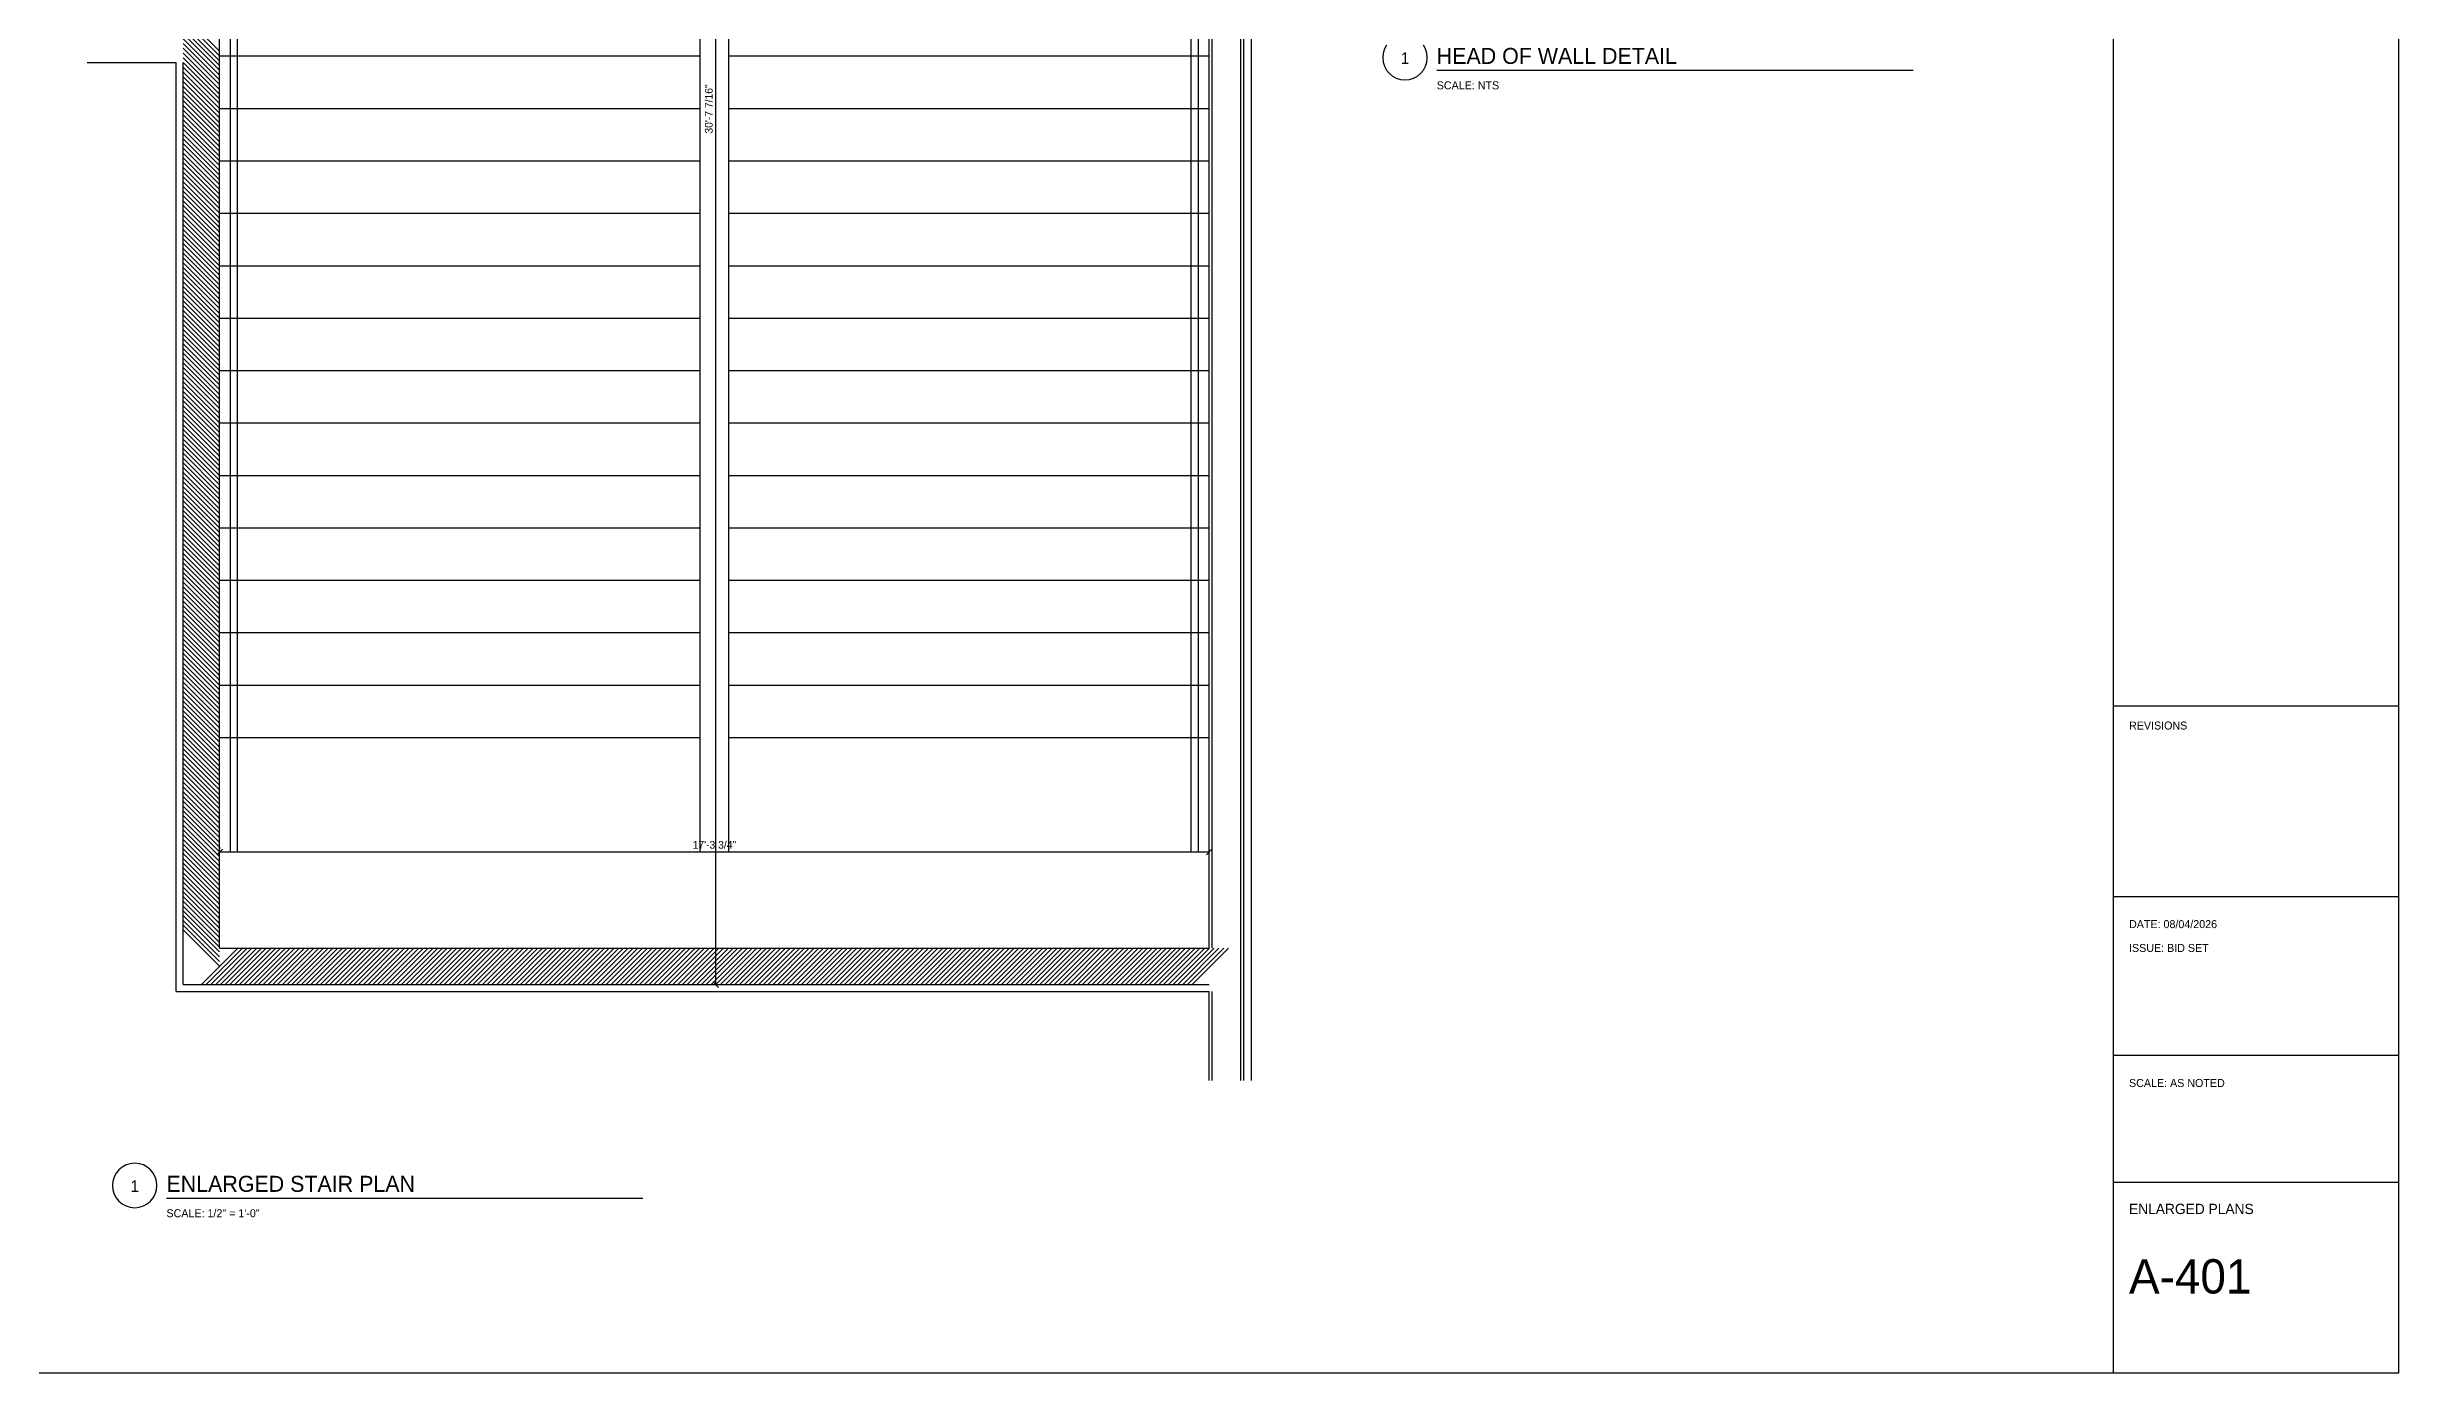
# Model space of a CAD drawing. Header units: inches. Extents: x 0.5 to 35.5, y 0.5 to 23.5.
# Drawn here: x 14.93 to 35.5, y 0.5 to 12.09 of the extents above; entities that cross this region are included whole.
import ezdxf
from ezdxf.enums import TextEntityAlignment as Align

# ---------------------------------------------------------------- set-up
doc = ezdxf.new("R2010")
doc.units = ezdxf.units.IN
for name, color, linetype in [('A-ANNO-DIMS', 6, 'CONTINUOUS'), ('A-ANNO-SYMB', 4, 'CONTINUOUS'), ('A-ANNO-TEXT', 7, 'CONTINUOUS'), ('A-FLOR-STRS', 3, 'CONTINUOUS'), ('A-WALL', 1, 'CONTINUOUS'), ('A-WALL-CMU', 1, 'CONTINUOUS'), ('A-WALL-PATT', 2, 'CONTINUOUS'), ('G-ANNO-TTLB', 5, 'CONTINUOUS')]:
    doc.layers.add(name, color=color, linetype=linetype)

msp = doc.modelspace()

# ---------------------------------------------------------------- linework, layer by layer
at = {"layer": 'A-ANNO-DIMS'}
for p, q in [((20.77778, 3.89556), (20.77778, 19.20556)), ((16.41323, 5.031), (16.46233, 5.08011)), ((16.43778, 5.08333), (16.43778, 5.09722)), ((16.43778, 5.05556), (25.09278, 5.05556)), ((25.06823, 5.031), (25.11733, 5.08011)), ((25.09278, 5.08333), (25.09278, 5.09722)), ((20.80233, 3.871), (20.75323, 3.92011)), ((20.75, 3.89556), (20.73611, 3.89556))]:
    msp.add_line(p, q, dxfattribs=at)
at = {"layer": 'A-ANNO-SYMB'}
for p, q in [((26.61506, 12.03919), (26.61111, 12)), ((26.61111, 12), (26.61506, 11.96081)), ((26.62639, 12.07569), (26.61506, 12.03919)), ((26.61506, 11.96081), (26.62639, 11.92431)), ((26.64432, 12.10872), (26.62639, 12.07569)), ((26.98472, 12.07569), (26.96679, 12.10872)), ((26.99605, 12.03919), (26.98472, 12.07569)), ((26.98472, 11.92431), (26.99605, 11.96081)), ((27, 12), (26.99605, 12.03919)), ((26.99605, 11.96081), (27, 12)), ((26.62639, 11.92431), (26.64432, 11.89128)), ((26.64432, 11.89128), (26.66806, 11.86251)), ((26.66806, 11.86251), (26.69684, 11.83876)), ((26.69684, 11.83876), (26.72987, 11.82084)), ((26.72987, 11.82084), (26.76637, 11.80951)), ((26.76637, 11.80951), (26.80556, 11.80556)), ((26.80556, 11.80556), (26.84474, 11.80951)), ((26.84474, 11.80951), (26.88124, 11.82084)), ((26.88124, 11.82084), (26.91427, 11.83876)), ((26.91427, 11.83876), (26.94305, 11.86251)), ((26.94305, 11.86251), (26.96679, 11.89128)), ((26.96679, 11.89128), (26.98472, 11.92431)), ((15.55695, 2.27638), (15.53321, 2.2476)), ((15.58573, 2.30013), (15.55695, 2.27638)), ((15.61876, 2.31805), (15.58573, 2.30013)), ((15.65526, 2.32938), (15.61876, 2.31805)), ((15.69444, 2.33333), (15.65526, 2.32938)), ((15.73363, 2.32938), (15.69444, 2.33333)), ((15.77013, 2.31805), (15.73363, 2.32938)), ((15.80316, 2.30013), (15.77013, 2.31805)), ((15.83194, 2.27638), (15.80316, 2.30013)), ((15.85568, 2.2476), (15.83194, 2.27638)), ((15.50395, 2.17808), (15.5, 2.13889)), ((15.5, 2.13889), (15.50395, 2.0997)), ((15.51528, 2.21458), (15.50395, 2.17808)), ((15.50395, 2.0997), (15.51528, 2.0632)), ((15.53321, 2.2476), (15.51528, 2.21458)), ((15.51528, 2.0632), (15.53321, 2.03017)), ((15.87361, 2.21458), (15.85568, 2.2476)), ((15.85568, 2.03017), (15.87361, 2.0632)), ((15.88494, 2.17808), (15.87361, 2.21458)), ((15.87361, 2.0632), (15.88494, 2.0997)), ((15.88889, 2.13889), (15.88494, 2.17808)), ((15.88494, 2.0997), (15.88889, 2.13889)), ((15.53321, 2.03017), (15.55695, 2.0014)), ((15.55695, 2.0014), (15.58573, 1.97765)), ((15.58573, 1.97765), (15.61876, 1.95972)), ((15.61876, 1.95972), (15.65526, 1.94839)), ((15.65526, 1.94839), (15.69444, 1.94444)), ((15.69444, 1.94444), (15.73363, 1.94839)), ((15.73363, 1.94839), (15.77013, 1.95972)), ((15.77013, 1.95972), (15.80316, 1.97765)), ((15.80316, 1.97765), (15.83194, 2.0014)), ((15.83194, 2.0014), (15.85568, 2.03017))]:
    msp.add_line(p, q, dxfattribs=at)
at = {"layer": 'A-ANNO-TEXT'}
for p, q in [((27.08333, 11.88889), (31.25, 11.88889)), ((15.97222, 2.02778), (20.13889, 2.02778))]:
    msp.add_line(p, q, dxfattribs=at)
at = {"layer": 'A-FLOR-STRS'}
for p, q in [((16.53153, 5.05556), (16.53153, 14.05556)), ((16.59403, 5.05556), (16.59403, 14.05556)), ((20.64028, 5.05556), (20.64028, 14.05556)), ((20.89028, 5.05556), (20.89028, 14.05556)), ((24.93653, 5.05556), (24.93653, 14.05556)), ((24.99903, 5.05556), (24.99903, 14.05556)), ((16.43778, 12.01389), (20.64028, 12.01389)), ((20.89028, 12.01389), (25.09278, 12.01389)), ((16.43778, 11.55556), (20.64028, 11.55556)), ((20.89028, 11.55556), (25.09278, 11.55556)), ((16.43778, 11.09722), (20.64028, 11.09722)), ((20.89028, 11.09722), (25.09278, 11.09722)), ((16.43778, 10.63889), (20.64028, 10.63889)), ((20.89028, 10.63889), (25.09278, 10.63889)), ((16.43778, 10.18056), (20.64028, 10.18056)), ((20.89028, 10.18056), (25.09278, 10.18056)), ((16.43778, 9.72222), (20.64028, 9.72222)), ((20.89028, 9.72222), (25.09278, 9.72222)), ((16.43778, 9.26389), (20.64028, 9.26389)), ((20.89028, 9.26389), (25.09278, 9.26389)), ((16.43778, 8.80556), (20.64028, 8.80556)), ((20.89028, 8.80556), (25.09278, 8.80556)), ((16.43778, 8.34722), (20.64028, 8.34722)), ((20.89028, 8.34722), (25.09278, 8.34722)), ((16.43778, 7.88889), (20.64028, 7.88889)), ((20.89028, 7.88889), (25.09278, 7.88889)), ((16.43778, 7.43056), (20.64028, 7.43056)), ((20.89028, 7.43056), (25.09278, 7.43056)), ((16.43778, 6.97222), (20.64028, 6.97222)), ((20.89028, 6.97222), (25.09278, 6.97222)), ((16.43778, 6.51389), (20.64028, 6.51389)), ((20.89028, 6.51389), (25.09278, 6.51389)), ((16.43778, 6.05556), (20.64028, 6.05556)), ((20.89028, 6.05556), (25.09278, 6.05556))]:
    msp.add_line(p, q, dxfattribs=at)
at = {"layer": 'A-WALL'}
for p, q in [((25.36892, 3.05556), (25.36892, 19.55816)), ((25.39497, 3.05556), (25.39497, 19.55816)), ((25.46267, 3.05556), (25.46267, 19.55816)), ((25.09288, 4.21441), (25.09288, 19.21962)), ((25.11892, 4.21441), (25.11892, 19.21962)), ((15.27778, 11.9566), (16.05642, 11.9566)), ((16.05642, 3.8342), (16.05642, 11.9566)), ((16.11892, 3.8967), (16.11892, 11.9566)), ((16.05642, 3.8342), (25.09288, 3.8342)), ((16.11892, 3.8967), (25.09288, 3.8967)), ((25.09288, 3.05556), (25.09288, 3.8342)), ((25.11892, 3.05556), (25.11892, 3.8342))]:
    msp.add_line(p, q, dxfattribs=at)
at = {"layer": 'A-WALL-CMU'}
for p, q in [((16.43663, 4.21441), (16.43663, 19.21962)), ((16.11892, 3.8967), (16.11892, 11.9566)), ((16.43663, 4.21441), (25.09288, 4.21441)), ((16.11892, 3.8967), (25.09288, 3.8967))]:
    msp.add_line(p, q, dxfattribs=at)
at = {"layer": 'A-WALL-PATT'}
for p, q in [((16.43663, 12.05556), (16.11892, 12.37326)), ((16.43663, 12.01389), (16.11892, 12.3316)), ((16.43663, 11.97222), (16.11892, 12.28993)), ((16.43663, 11.93056), (16.11892, 12.24826)), ((16.43663, 11.88889), (16.11892, 12.2066)), ((16.43663, 11.84722), (16.11892, 12.16493)), ((16.43663, 11.80556), (16.11892, 12.12326)), ((16.43663, 11.76389), (16.11892, 12.0816)), ((16.43663, 11.72222), (16.11892, 12.03993)), ((16.43663, 11.68056), (16.11892, 11.99826)), ((16.43663, 11.63889), (16.11892, 11.9566)), ((16.43663, 11.59722), (16.11892, 11.91493)), ((16.43663, 11.55556), (16.11892, 11.87326)), ((16.43663, 11.51389), (16.11892, 11.8316)), ((16.43663, 11.47222), (16.11892, 11.78993)), ((16.43663, 11.43056), (16.11892, 11.74826)), ((16.43663, 11.38889), (16.11892, 11.7066)), ((16.43663, 11.34722), (16.11892, 11.66493)), ((16.43663, 11.30556), (16.11892, 11.62326)), ((16.43663, 11.26389), (16.11892, 11.5816)), ((16.43663, 11.22222), (16.11892, 11.53993)), ((16.43663, 11.18056), (16.11892, 11.49826)), ((16.43663, 11.13889), (16.11892, 11.4566)), ((16.43663, 11.09722), (16.11892, 11.41493)), ((16.43663, 11.05556), (16.11892, 11.37326)), ((16.43663, 11.01389), (16.11892, 11.3316)), ((16.43663, 10.97222), (16.11892, 11.28993)), ((16.43663, 10.93056), (16.11892, 11.24826)), ((16.43663, 10.88889), (16.11892, 11.2066)), ((16.43663, 10.84722), (16.11892, 11.16493)), ((16.43663, 10.80556), (16.11892, 11.12326)), ((16.43663, 10.76389), (16.11892, 11.0816)), ((16.43663, 10.72222), (16.11892, 11.03993)), ((16.43663, 10.68056), (16.11892, 10.99826)), ((16.43663, 10.63889), (16.11892, 10.9566)), ((16.43663, 10.59722), (16.11892, 10.91493)), ((16.43663, 10.55556), (16.11892, 10.87326)), ((16.43663, 10.51389), (16.11892, 10.8316)), ((16.43663, 10.47222), (16.11892, 10.78993)), ((16.43663, 10.43056), (16.11892, 10.74826)), ((16.43663, 10.38889), (16.11892, 10.7066)), ((16.43663, 10.34722), (16.11892, 10.66493)), ((16.43663, 10.30556), (16.11892, 10.62326)), ((16.43663, 10.26389), (16.11892, 10.5816)), ((16.43663, 10.22222), (16.11892, 10.53993)), ((16.43663, 10.18056), (16.11892, 10.49826)), ((16.43663, 10.13889), (16.11892, 10.4566)), ((16.43663, 10.09722), (16.11892, 10.41493)), ((16.43663, 10.05556), (16.11892, 10.37326)), ((16.43663, 10.01389), (16.11892, 10.3316)), ((16.43663, 9.97222), (16.11892, 10.28993)), ((16.43663, 9.93056), (16.11892, 10.24826)), ((16.43663, 9.88889), (16.11892, 10.2066)), ((16.43663, 9.84722), (16.11892, 10.16493)), ((16.43663, 9.80556), (16.11892, 10.12326)), ((16.43663, 9.76389), (16.11892, 10.0816)), ((16.43663, 9.72222), (16.11892, 10.03993)), ((16.43663, 9.68056), (16.11892, 9.99826)), ((16.43663, 9.63889), (16.11892, 9.9566)), ((16.43663, 9.59722), (16.11892, 9.91493)), ((16.43663, 9.55556), (16.11892, 9.87326)), ((16.43663, 9.51389), (16.11892, 9.8316)), ((16.43663, 9.47222), (16.11892, 9.78993)), ((16.43663, 9.43056), (16.11892, 9.74826)), ((16.43663, 9.38889), (16.11892, 9.7066)), ((16.43663, 9.34722), (16.11892, 9.66493)), ((16.43663, 9.30556), (16.11892, 9.62326)), ((16.43663, 9.26389), (16.11892, 9.5816)), ((16.43663, 9.22222), (16.11892, 9.53993)), ((16.43663, 9.18056), (16.11892, 9.49826)), ((16.43663, 9.13889), (16.11892, 9.4566)), ((16.43663, 9.09722), (16.11892, 9.41493)), ((16.43663, 9.05556), (16.11892, 9.37326)), ((16.43663, 9.01389), (16.11892, 9.3316)), ((16.43663, 8.97222), (16.11892, 9.28993)), ((16.43663, 8.93056), (16.11892, 9.24826)), ((16.43663, 8.88889), (16.11892, 9.2066)), ((16.43663, 8.84722), (16.11892, 9.16493)), ((16.43663, 8.80556), (16.11892, 9.12326)), ((16.43663, 8.76389), (16.11892, 9.0816)), ((16.43663, 8.72222), (16.11892, 9.03993)), ((16.43663, 8.68056), (16.11892, 8.99826)), ((16.43663, 8.63889), (16.11892, 8.9566)), ((16.43663, 8.59722), (16.11892, 8.91493)), ((16.43663, 8.55556), (16.11892, 8.87326)), ((16.43663, 8.51389), (16.11892, 8.8316)), ((16.43663, 8.47222), (16.11892, 8.78993)), ((16.43663, 8.43056), (16.11892, 8.74826)), ((16.43663, 8.38889), (16.11892, 8.7066)), ((16.43663, 8.34722), (16.11892, 8.66493)), ((16.43663, 8.30556), (16.11892, 8.62326)), ((16.43663, 8.26389), (16.11892, 8.5816)), ((16.43663, 8.22222), (16.11892, 8.53993)), ((16.43663, 8.18056), (16.11892, 8.49826)), ((16.43663, 8.13889), (16.11892, 8.4566)), ((16.43663, 8.09722), (16.11892, 8.41493)), ((16.43663, 8.05556), (16.11892, 8.37326)), ((16.43663, 8.01389), (16.11892, 8.3316)), ((16.43663, 7.97222), (16.11892, 8.28993)), ((16.43663, 7.93056), (16.11892, 8.24826)), ((16.43663, 7.88889), (16.11892, 8.2066)), ((16.43663, 7.84722), (16.11892, 8.16493)), ((16.43663, 7.80556), (16.11892, 8.12326)), ((16.43663, 7.76389), (16.11892, 8.0816)), ((16.43663, 7.72222), (16.11892, 8.03993)), ((16.43663, 7.68056), (16.11892, 7.99826)), ((16.43663, 7.63889), (16.11892, 7.9566)), ((16.43663, 7.59722), (16.11892, 7.91493)), ((16.43663, 7.55556), (16.11892, 7.87326)), ((16.43663, 7.51389), (16.11892, 7.8316)), ((16.43663, 7.47222), (16.11892, 7.78993)), ((16.43663, 7.43056), (16.11892, 7.74826)), ((16.43663, 7.38889), (16.11892, 7.7066)), ((16.43663, 7.34722), (16.11892, 7.66493)), ((16.43663, 7.30556), (16.11892, 7.62326)), ((16.43663, 7.26389), (16.11892, 7.5816)), ((16.43663, 7.22222), (16.11892, 7.53993)), ((16.43663, 7.18056), (16.11892, 7.49826)), ((16.43663, 7.13889), (16.11892, 7.4566)), ((16.43663, 7.09722), (16.11892, 7.41493)), ((16.43663, 7.05556), (16.11892, 7.37326)), ((16.43663, 7.01389), (16.11892, 7.3316)), ((16.43663, 6.97222), (16.11892, 7.28993)), ((16.43663, 6.93056), (16.11892, 7.24826)), ((16.43663, 6.88889), (16.11892, 7.2066)), ((16.43663, 6.84722), (16.11892, 7.16493)), ((16.43663, 6.80556), (16.11892, 7.12326)), ((16.43663, 6.76389), (16.11892, 7.0816)), ((16.43663, 6.72222), (16.11892, 7.03993)), ((16.43663, 6.68056), (16.11892, 6.99826)), ((16.43663, 6.63889), (16.11892, 6.9566)), ((16.43663, 6.59722), (16.11892, 6.91493)), ((16.43663, 6.55556), (16.11892, 6.87326)), ((16.43663, 6.51389), (16.11892, 6.8316)), ((16.43663, 6.47222), (16.11892, 6.78993)), ((16.43663, 6.43056), (16.11892, 6.74826)), ((16.43663, 6.38889), (16.11892, 6.7066)), ((16.43663, 6.34722), (16.11892, 6.66493)), ((16.43663, 6.30556), (16.11892, 6.62326)), ((16.43663, 6.26389), (16.11892, 6.5816)), ((16.43663, 6.22222), (16.11892, 6.53993)), ((16.43663, 6.18056), (16.11892, 6.49826)), ((16.43663, 6.13889), (16.11892, 6.4566)), ((16.43663, 6.09722), (16.11892, 6.41493)), ((16.43663, 6.05556), (16.11892, 6.37326)), ((16.43663, 6.01389), (16.11892, 6.3316)), ((16.43663, 5.97222), (16.11892, 6.28993)), ((16.43663, 5.93056), (16.11892, 6.24826)), ((16.43663, 5.88889), (16.11892, 6.2066)), ((16.43663, 5.84722), (16.11892, 6.16493)), ((16.43663, 5.80556), (16.11892, 6.12326)), ((16.43663, 5.76389), (16.11892, 6.0816)), ((16.43663, 5.72222), (16.11892, 6.03993)), ((16.43663, 5.68056), (16.11892, 5.99826)), ((16.43663, 5.63889), (16.11892, 5.9566)), ((16.43663, 5.59722), (16.11892, 5.91493)), ((16.43663, 5.55556), (16.11892, 5.87326)), ((16.43663, 5.51389), (16.11892, 5.8316)), ((16.43663, 5.47222), (16.11892, 5.78993)), ((16.43663, 5.43056), (16.11892, 5.74826)), ((16.43663, 5.38889), (16.11892, 5.7066)), ((16.43663, 5.34722), (16.11892, 5.66493)), ((16.43663, 5.30556), (16.11892, 5.62326)), ((16.43663, 5.26389), (16.11892, 5.5816)), ((16.43663, 5.22222), (16.11892, 5.53993)), ((16.43663, 5.18056), (16.11892, 5.49826)), ((16.43663, 5.13889), (16.11892, 5.4566)), ((16.43663, 5.09722), (16.11892, 5.41493)), ((16.43663, 5.05556), (16.11892, 5.37326)), ((16.43663, 5.01389), (16.11892, 5.3316)), ((16.43663, 4.97222), (16.11892, 5.28993)), ((16.43663, 4.93056), (16.11892, 5.24826)), ((16.43663, 4.88889), (16.11892, 5.2066)), ((16.43663, 4.84722), (16.11892, 5.16493)), ((16.43663, 4.80556), (16.11892, 5.12326)), ((16.43663, 4.76389), (16.11892, 5.0816)), ((16.43663, 4.72222), (16.11892, 5.03993)), ((16.43663, 4.68056), (16.11892, 4.99826)), ((16.43663, 4.63889), (16.11892, 4.9566)), ((16.43663, 4.59722), (16.11892, 4.91493)), ((16.43663, 4.55556), (16.11892, 4.87326)), ((16.43663, 4.51389), (16.11892, 4.8316)), ((16.43663, 4.47222), (16.11892, 4.78993)), ((16.43663, 4.43056), (16.11892, 4.74826)), ((16.43663, 4.38889), (16.11892, 4.7066)), ((16.43663, 4.34722), (16.11892, 4.66493)), ((16.43663, 4.30556), (16.11892, 4.62326)), ((16.43663, 4.26389), (16.11892, 4.5816)), ((16.43663, 4.22222), (16.11892, 4.53993)), ((16.43663, 4.18056), (16.11892, 4.49826)), ((16.43663, 4.13889), (16.11892, 4.4566)), ((16.43663, 4.09722), (16.11892, 4.41493)), ((16.43663, 4.05556), (16.11892, 4.37326)), ((16.27778, 3.8967), (16.59549, 4.21441)), ((16.31944, 3.8967), (16.63715, 4.21441)), ((16.36111, 3.8967), (16.67882, 4.21441)), ((16.40278, 3.8967), (16.72049, 4.21441)), ((16.44444, 3.8967), (16.76215, 4.21441)), ((16.48611, 3.8967), (16.80382, 4.21441)), ((16.52778, 3.8967), (16.84549, 4.21441)), ((16.56944, 3.8967), (16.88715, 4.21441)), ((16.61111, 3.8967), (16.92882, 4.21441)), ((16.65278, 3.8967), (16.97049, 4.21441)), ((16.69444, 3.8967), (17.01215, 4.21441)), ((16.73611, 3.8967), (17.05382, 4.21441)), ((16.77778, 3.8967), (17.09549, 4.21441)), ((16.81944, 3.8967), (17.13715, 4.21441)), ((16.86111, 3.8967), (17.17882, 4.21441)), ((16.90278, 3.8967), (17.22049, 4.21441)), ((16.94444, 3.8967), (17.26215, 4.21441)), ((16.98611, 3.8967), (17.30382, 4.21441)), ((17.02778, 3.8967), (17.34549, 4.21441)), ((17.06944, 3.8967), (17.38715, 4.21441)), ((17.11111, 3.8967), (17.42882, 4.21441)), ((17.15278, 3.8967), (17.47049, 4.21441)), ((17.19444, 3.8967), (17.51215, 4.21441)), ((17.23611, 3.8967), (17.55382, 4.21441)), ((17.27778, 3.8967), (17.59549, 4.21441)), ((17.31944, 3.8967), (17.63715, 4.21441)), ((17.36111, 3.8967), (17.67882, 4.21441)), ((17.40278, 3.8967), (17.72049, 4.21441)), ((17.44444, 3.8967), (17.76215, 4.21441)), ((17.48611, 3.8967), (17.80382, 4.21441)), ((17.52778, 3.8967), (17.84549, 4.21441)), ((17.56944, 3.8967), (17.88715, 4.21441)), ((17.61111, 3.8967), (17.92882, 4.21441)), ((17.65278, 3.8967), (17.97049, 4.21441)), ((17.69444, 3.8967), (18.01215, 4.21441)), ((17.73611, 3.8967), (18.05382, 4.21441)), ((17.77778, 3.8967), (18.09549, 4.21441)), ((17.81944, 3.8967), (18.13715, 4.21441)), ((17.86111, 3.8967), (18.17882, 4.21441)), ((17.90278, 3.8967), (18.22049, 4.21441)), ((17.94444, 3.8967), (18.26215, 4.21441)), ((17.98611, 3.8967), (18.30382, 4.21441)), ((18.02778, 3.8967), (18.34549, 4.21441)), ((18.06944, 3.8967), (18.38715, 4.21441)), ((18.11111, 3.8967), (18.42882, 4.21441)), ((18.15278, 3.8967), (18.47049, 4.21441)), ((18.19444, 3.8967), (18.51215, 4.21441)), ((18.23611, 3.8967), (18.55382, 4.21441)), ((18.27778, 3.8967), (18.59549, 4.21441)), ((18.31944, 3.8967), (18.63715, 4.21441)), ((18.36111, 3.8967), (18.67882, 4.21441)), ((18.40278, 3.8967), (18.72049, 4.21441)), ((18.44444, 3.8967), (18.76215, 4.21441)), ((18.48611, 3.8967), (18.80382, 4.21441)), ((18.52778, 3.8967), (18.84549, 4.21441)), ((18.56944, 3.8967), (18.88715, 4.21441)), ((18.61111, 3.8967), (18.92882, 4.21441)), ((18.65278, 3.8967), (18.97049, 4.21441)), ((18.69444, 3.8967), (19.01215, 4.21441)), ((18.73611, 3.8967), (19.05382, 4.21441)), ((18.77778, 3.8967), (19.09549, 4.21441)), ((18.81944, 3.8967), (19.13715, 4.21441)), ((18.86111, 3.8967), (19.17882, 4.21441)), ((18.90278, 3.8967), (19.22049, 4.21441)), ((18.94444, 3.8967), (19.26215, 4.21441)), ((18.98611, 3.8967), (19.30382, 4.21441)), ((19.02778, 3.8967), (19.34549, 4.21441)), ((19.06944, 3.8967), (19.38715, 4.21441)), ((19.11111, 3.8967), (19.42882, 4.21441)), ((19.15278, 3.8967), (19.47049, 4.21441)), ((19.19444, 3.8967), (19.51215, 4.21441)), ((19.23611, 3.8967), (19.55382, 4.21441)), ((19.27778, 3.8967), (19.59549, 4.21441)), ((19.31944, 3.8967), (19.63715, 4.21441)), ((19.36111, 3.8967), (19.67882, 4.21441)), ((19.40278, 3.8967), (19.72049, 4.21441)), ((19.44444, 3.8967), (19.76215, 4.21441)), ((19.48611, 3.8967), (19.80382, 4.21441)), ((19.52778, 3.8967), (19.84549, 4.21441)), ((19.56944, 3.8967), (19.88715, 4.21441)), ((19.61111, 3.8967), (19.92882, 4.21441)), ((19.65278, 3.8967), (19.97049, 4.21441)), ((19.69444, 3.8967), (20.01215, 4.21441)), ((19.73611, 3.8967), (20.05382, 4.21441)), ((19.77778, 3.8967), (20.09549, 4.21441)), ((19.81944, 3.8967), (20.13715, 4.21441)), ((19.86111, 3.8967), (20.17882, 4.21441)), ((19.90278, 3.8967), (20.22049, 4.21441)), ((19.94444, 3.8967), (20.26215, 4.21441)), ((19.98611, 3.8967), (20.30382, 4.21441)), ((20.02778, 3.8967), (20.34549, 4.21441)), ((20.06944, 3.8967), (20.38715, 4.21441)), ((20.11111, 3.8967), (20.42882, 4.21441)), ((20.15278, 3.8967), (20.47049, 4.21441)), ((20.19444, 3.8967), (20.51215, 4.21441)), ((20.23611, 3.8967), (20.55382, 4.21441)), ((20.27778, 3.8967), (20.59549, 4.21441)), ((20.31944, 3.8967), (20.63715, 4.21441)), ((20.36111, 3.8967), (20.67882, 4.21441)), ((20.40278, 3.8967), (20.72049, 4.21441)), ((20.44444, 3.8967), (20.76215, 4.21441)), ((20.48611, 3.8967), (20.80382, 4.21441)), ((20.52778, 3.8967), (20.84549, 4.21441)), ((20.56944, 3.8967), (20.88715, 4.21441)), ((20.61111, 3.8967), (20.92882, 4.21441)), ((20.65278, 3.8967), (20.97049, 4.21441)), ((20.69444, 3.8967), (21.01215, 4.21441)), ((20.73611, 3.8967), (21.05382, 4.21441)), ((20.77778, 3.8967), (21.09549, 4.21441)), ((20.81944, 3.8967), (21.13715, 4.21441)), ((20.86111, 3.8967), (21.17882, 4.21441)), ((20.90278, 3.8967), (21.22049, 4.21441)), ((20.94444, 3.8967), (21.26215, 4.21441)), ((20.98611, 3.8967), (21.30382, 4.21441)), ((21.02778, 3.8967), (21.34549, 4.21441)), ((21.06944, 3.8967), (21.38715, 4.21441)), ((21.11111, 3.8967), (21.42882, 4.21441)), ((21.15278, 3.8967), (21.47049, 4.21441)), ((21.19444, 3.8967), (21.51215, 4.21441)), ((21.23611, 3.8967), (21.55382, 4.21441)), ((21.27778, 3.8967), (21.59549, 4.21441)), ((21.31944, 3.8967), (21.63715, 4.21441)), ((21.36111, 3.8967), (21.67882, 4.21441)), ((21.40278, 3.8967), (21.72049, 4.21441)), ((21.44444, 3.8967), (21.76215, 4.21441)), ((21.48611, 3.8967), (21.80382, 4.21441)), ((21.52778, 3.8967), (21.84549, 4.21441)), ((21.56944, 3.8967), (21.88715, 4.21441)), ((21.61111, 3.8967), (21.92882, 4.21441)), ((21.65278, 3.8967), (21.97049, 4.21441)), ((21.69444, 3.8967), (22.01215, 4.21441)), ((21.73611, 3.8967), (22.05382, 4.21441)), ((21.77778, 3.8967), (22.09549, 4.21441)), ((21.81944, 3.8967), (22.13715, 4.21441)), ((21.86111, 3.8967), (22.17882, 4.21441)), ((21.90278, 3.8967), (22.22049, 4.21441)), ((21.94444, 3.8967), (22.26215, 4.21441)), ((21.98611, 3.8967), (22.30382, 4.21441)), ((22.02778, 3.8967), (22.34549, 4.21441)), ((22.06944, 3.8967), (22.38715, 4.21441)), ((22.11111, 3.8967), (22.42882, 4.21441)), ((22.15278, 3.8967), (22.47049, 4.21441)), ((22.19444, 3.8967), (22.51215, 4.21441)), ((22.23611, 3.8967), (22.55382, 4.21441)), ((22.27778, 3.8967), (22.59549, 4.21441)), ((22.31944, 3.8967), (22.63715, 4.21441)), ((22.36111, 3.8967), (22.67882, 4.21441)), ((22.40278, 3.8967), (22.72049, 4.21441)), ((22.44444, 3.8967), (22.76215, 4.21441)), ((22.48611, 3.8967), (22.80382, 4.21441)), ((22.52778, 3.8967), (22.84549, 4.21441)), ((22.56944, 3.8967), (22.88715, 4.21441)), ((22.61111, 3.8967), (22.92882, 4.21441)), ((22.65278, 3.8967), (22.97049, 4.21441)), ((22.69444, 3.8967), (23.01215, 4.21441)), ((22.73611, 3.8967), (23.05382, 4.21441)), ((22.77778, 3.8967), (23.09549, 4.21441)), ((22.81944, 3.8967), (23.13715, 4.21441)), ((22.86111, 3.8967), (23.17882, 4.21441)), ((22.90278, 3.8967), (23.22049, 4.21441)), ((22.94444, 3.8967), (23.26215, 4.21441)), ((22.98611, 3.8967), (23.30382, 4.21441)), ((23.02778, 3.8967), (23.34549, 4.21441)), ((23.06944, 3.8967), (23.38715, 4.21441)), ((23.11111, 3.8967), (23.42882, 4.21441)), ((23.15278, 3.8967), (23.47049, 4.21441)), ((23.19444, 3.8967), (23.51215, 4.21441)), ((23.23611, 3.8967), (23.55382, 4.21441)), ((23.27778, 3.8967), (23.59549, 4.21441)), ((23.31944, 3.8967), (23.63715, 4.21441)), ((23.36111, 3.8967), (23.67882, 4.21441)), ((23.40278, 3.8967), (23.72049, 4.21441)), ((23.44444, 3.8967), (23.76215, 4.21441)), ((23.48611, 3.8967), (23.80382, 4.21441)), ((23.52778, 3.8967), (23.84549, 4.21441)), ((23.56944, 3.8967), (23.88715, 4.21441)), ((23.61111, 3.8967), (23.92882, 4.21441)), ((23.65278, 3.8967), (23.97049, 4.21441)), ((23.69444, 3.8967), (24.01215, 4.21441)), ((23.73611, 3.8967), (24.05382, 4.21441)), ((23.77778, 3.8967), (24.09549, 4.21441)), ((23.81944, 3.8967), (24.13715, 4.21441)), ((23.86111, 3.8967), (24.17882, 4.21441)), ((23.90278, 3.8967), (24.22049, 4.21441)), ((23.94444, 3.8967), (24.26215, 4.21441)), ((23.98611, 3.8967), (24.30382, 4.21441)), ((24.02778, 3.8967), (24.34549, 4.21441)), ((24.06944, 3.8967), (24.38715, 4.21441)), ((24.11111, 3.8967), (24.42882, 4.21441)), ((24.15278, 3.8967), (24.47049, 4.21441)), ((24.19444, 3.8967), (24.51215, 4.21441)), ((24.23611, 3.8967), (24.55382, 4.21441)), ((24.27778, 3.8967), (24.59549, 4.21441)), ((24.31944, 3.8967), (24.63715, 4.21441)), ((24.36111, 3.8967), (24.67882, 4.21441)), ((24.40278, 3.8967), (24.72049, 4.21441)), ((24.44444, 3.8967), (24.76215, 4.21441)), ((24.48611, 3.8967), (24.80382, 4.21441)), ((24.52778, 3.8967), (24.84549, 4.21441)), ((24.56944, 3.8967), (24.88715, 4.21441)), ((24.61111, 3.8967), (24.92882, 4.21441)), ((24.65278, 3.8967), (24.97049, 4.21441)), ((24.69444, 3.8967), (25.01215, 4.21441)), ((24.73611, 3.8967), (25.05382, 4.21441)), ((24.77778, 3.8967), (25.09549, 4.21441)), ((24.81944, 3.8967), (25.13715, 4.21441)), ((24.86111, 3.8967), (25.17882, 4.21441)), ((24.90278, 3.8967), (25.22049, 4.21441)), ((24.94444, 3.8967), (25.26215, 4.21441))]:
    msp.add_line(p, q, dxfattribs=at)
at = {"layer": 'G-ANNO-TTLB'}
for p, q in [((33, 23.5), (33, 0.5)), ((35.5, 0.5), (35.5, 23.5)), ((35.5, 0.5), (35.5, 23.5)), ((33, 6.33333), (35.5, 6.33333)), ((33, 4.66667), (35.5, 4.66667)), ((33, 3.27778), (35.5, 3.27778)), ((33, 2.16667), (35.5, 2.16667)), ((0.5, 0.5), (35.5, 0.5)), ((33, 0.5), (35.5, 0.5))]:
    msp.add_line(p, q, dxfattribs=at)

# ---------------------------------------------------------------- texts
at = {"layer": 'A-ANNO-DIMS'}
msp.add_text('30\'-7 7/16"', height=0.0675, rotation=90, dxfattribs=at).set_placement((20.75, 11.55056), align=Align.CENTER)
msp.add_text('17\'-3 3/4"', height=0.0675, dxfattribs=at).set_placement((20.76528, 5.08333), align=Align.CENTER)
at = {"layer": 'A-ANNO-SYMB'}
for p in [(26.80556, 11.94444), (15.69444, 2.08333)]:
    msp.add_text('1', height=0.1, dxfattribs=at).set_placement(p, align=Align.CENTER)
at = {"layer": 'A-ANNO-TEXT'}
for s, height, p in [('HEAD OF WALL DETAIL', 0.14, (27.08333, 11.94444)), ('SCALE: NTS', 0.07, (27.08333, 11.72222)), ('ENLARGED STAIR PLAN', 0.14, (15.97222, 2.08333)), ('SCALE: 1/2" = 1\'-0"', 0.07, (15.97222, 1.86111))]:
    msp.add_text(s, height=height, dxfattribs=at).set_placement(p)
at = {"layer": 'G-ANNO-TTLB'}
for s, height, p in [('REVISIONS', 0.07, (33.13889, 6.125)), ('DATE: 08/04/2026', 0.07, (33.13889, 4.38889)), ('ISSUE: BID SET', 0.07, (33.13889, 4.18056)), ('SCALE: AS NOTED', 0.07, (33.13889, 3)), ('ENLARGED PLANS', 0.09, (33.13889, 1.88889)), ('A-401', 0.3, (33.13889, 1.19444))]:
    msp.add_text(s, height=height, dxfattribs=at).set_placement(p)

doc.saveas('drawing.dxf')
